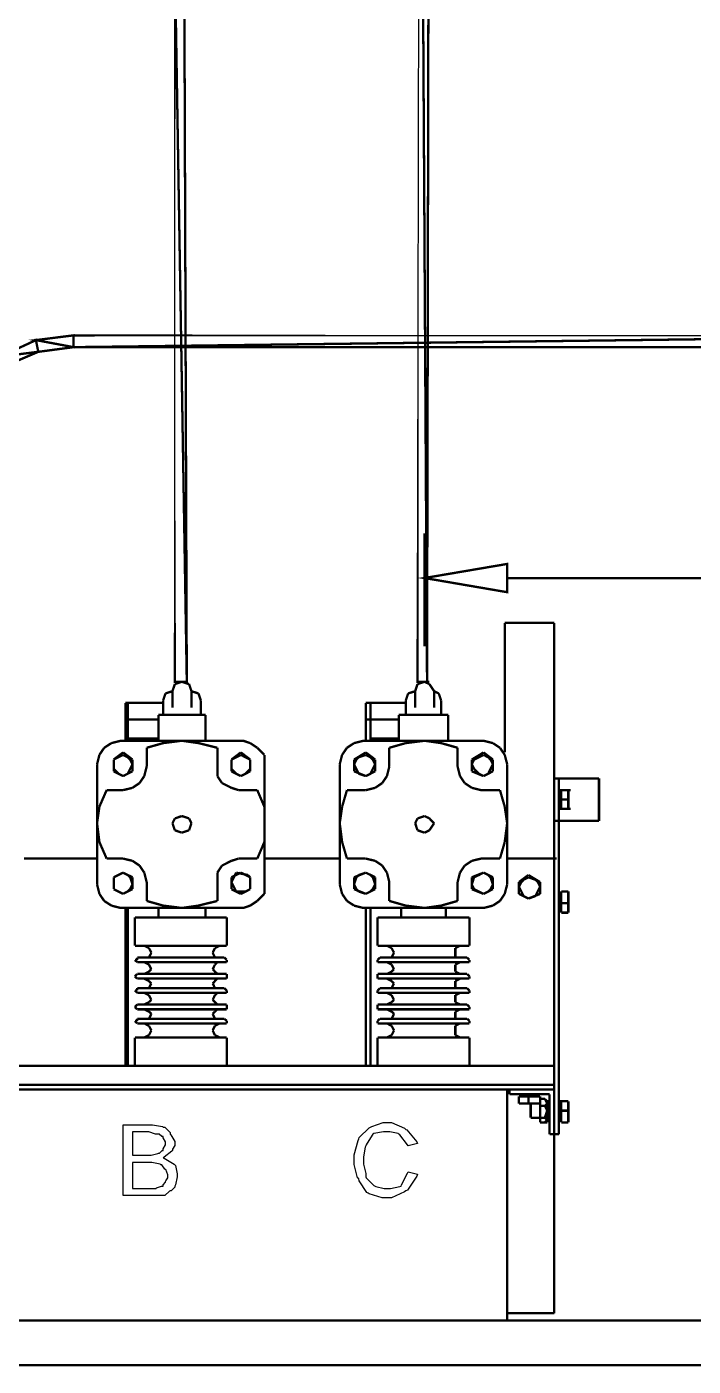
# Model space of a CAD drawing. Extents: x 0 to 210, y 0 to 297.
# Drawn here: x 114.47 to 126.47, y 190.85 to 214.95 of the extents above; entities that cross this region are included whole.
import ezdxf

# ---------------------------------------------------------------- set-up
doc = ezdxf.new("R2010")
doc.units = 0
doc.header["$MEASUREMENT"] = 0
for name, color, linetype in [('C00-00-00-BLACK', 7, 'Continuous'), ('C00-00-FF', 5, 'Continuous'), ('C00-7E-FF', 150, 'Continuous'), ('CFF-00-00', 1, 'Continuous')]:
    doc.layers.add(name, color=color, linetype=linetype)

msp = doc.modelspace()

# ---------------------------------------------------------------- linework, layer by layer
at = {"layer": 'C00-00-00-BLACK', "const_width": 0.0423}
for points in [[(123.077, 201.891), (123.077, 204.221)], [(123.968, 204.221), (123.077, 204.221)], [(123.968, 196.252), (123.968, 204.221)], [(117.139, 203.12), (117.096, 202.993)], [(117.265, 203.163), (117.139, 203.12)], [(117.395, 203.12), (117.265, 203.163)], [(117.438, 202.993), (117.395, 203.12)], [(121.507, 203.12), (121.465, 202.993)], [(121.634, 203.163), (121.507, 203.12)], [(121.722, 203.163), (121.507, 203.163)], [(121.722, 203.12), (121.634, 203.163)], [(121.806, 202.993), (121.722, 203.12)], [(116.969, 202.952), (116.928, 202.824)], [(117.096, 202.993), (116.969, 202.952)], [(117.096, 202.697), (117.096, 202.993)], [(117.565, 202.952), (117.438, 202.993)], [(117.438, 202.993), (117.438, 202.697)], [(117.607, 202.824), (117.565, 202.952)], [(121.338, 202.952), (121.295, 202.824)], [(121.465, 202.993), (121.338, 202.952)], [(121.465, 202.993), (121.465, 202.697)], [(121.806, 202.993), (121.806, 202.697)], [(121.89, 202.952), (121.806, 202.993)], [(121.933, 202.824), (121.89, 202.952)], [(116.25, 202.782), (116.25, 202.102)], [(116.928, 202.782), (116.25, 202.782)], [(116.292, 202.782), (116.292, 202.102)], [(116.928, 202.824), (116.928, 202.567)], [(117.607, 202.824), (117.607, 202.567)], [(121.295, 202.782), (120.576, 202.782)], [(120.576, 202.782), (120.576, 202.102)], [(120.661, 202.782), (120.661, 202.102)], [(121.295, 202.824), (121.295, 202.567)], [(121.933, 202.824), (121.933, 202.567)], [(116.842, 202.484), (116.25, 202.484)], [(116.842, 202.567), (116.842, 202.102)], [(117.691, 202.567), (116.842, 202.567)], [(117.691, 202.567), (117.691, 202.102)], [(121.168, 202.484), (120.576, 202.484)], [(121.168, 202.567), (121.168, 202.102)], [(122.06, 202.567), (121.168, 202.567)], [(122.06, 202.567), (122.06, 202.102)], [(116.842, 202.144), (116.292, 202.144)], [(121.168, 202.144), (120.661, 202.144)], [(115.867, 201.975), (115.781, 201.848)], [(115.997, 202.059), (115.867, 201.975)], [(116.166, 202.102), (115.997, 202.059)], [(118.369, 202.102), (116.166, 202.102)], [(116.928, 202.059), (116.632, 201.975)], [(116.632, 201.975), (116.632, 201.636)], [(117.265, 202.102), (116.928, 202.059)], [(117.565, 202.059), (117.265, 202.102)], [(117.904, 201.975), (117.565, 202.059)], [(117.904, 201.975), (117.904, 201.636)], [(118.496, 202.059), (118.369, 202.102)], [(118.623, 201.975), (118.496, 202.059)], [(118.75, 201.848), (118.623, 201.975)], [(120.237, 201.975), (120.15, 201.848)], [(120.365, 202.059), (120.237, 201.975)], [(120.534, 202.102), (120.365, 202.059)], [(122.695, 202.102), (120.534, 202.102)], [(121.295, 202.059), (120.999, 201.975)], [(120.999, 201.975), (120.999, 201.636)], [(121.634, 202.102), (121.295, 202.059)], [(121.933, 202.059), (121.634, 202.102)], [(122.229, 201.975), (121.933, 202.059)], [(122.229, 201.975), (122.229, 201.636)], [(122.864, 202.059), (122.695, 202.102)], [(122.991, 201.975), (122.864, 202.059)], [(123.077, 201.848), (122.991, 201.975)], [(115.781, 201.848), (115.739, 201.679)], [(115.739, 199.517), (115.739, 201.679)], [(116.207, 201.891), (116.038, 201.763)], [(116.123, 201.805), (116.038, 201.763)], [(116.038, 201.763), (116.038, 201.679)], [(116.038, 201.763), (116.038, 201.552)], [(116.038, 201.679), (116.038, 201.595)], [(116.207, 201.848), (116.123, 201.805)], [(116.377, 201.763), (116.207, 201.891)], [(116.292, 201.805), (116.207, 201.848)], [(116.334, 201.763), (116.292, 201.805)], [(116.377, 201.679), (116.334, 201.763)], [(116.334, 201.595), (116.377, 201.679)], [(116.377, 201.552), (116.377, 201.763)], [(118.327, 201.891), (118.157, 201.763)], [(118.243, 201.805), (118.157, 201.763)], [(118.157, 201.763), (118.157, 201.552)], [(118.157, 201.763), (118.157, 201.679)], [(118.157, 201.679), (118.157, 201.595)], [(118.327, 201.848), (118.243, 201.805)], [(118.496, 201.763), (118.327, 201.891)], [(118.412, 201.805), (118.327, 201.848)], [(118.496, 201.763), (118.412, 201.805)], [(118.496, 201.552), (118.496, 201.763)], [(118.496, 201.679), (118.496, 201.763)], [(118.496, 201.595), (118.496, 201.679)], [(118.75, 201.679), (118.75, 201.848)], [(118.75, 199.517), (118.75, 201.679)], [(120.15, 201.848), (120.107, 201.679)], [(120.107, 201.679), (120.107, 199.517)], [(120.576, 201.891), (120.365, 201.763)], [(120.365, 201.763), (120.365, 201.552)], [(120.406, 201.763), (120.365, 201.679)], [(120.365, 201.679), (120.406, 201.595)], [(120.449, 201.805), (120.406, 201.763)], [(120.576, 201.848), (120.449, 201.805)], [(120.745, 201.763), (120.576, 201.891)], [(120.661, 201.805), (120.576, 201.848)], [(120.702, 201.763), (120.661, 201.805)], [(120.745, 201.679), (120.702, 201.763)], [(120.702, 201.595), (120.745, 201.679)], [(120.745, 201.552), (120.745, 201.763)], [(122.695, 201.891), (122.484, 201.763)], [(122.525, 201.763), (122.484, 201.679)], [(122.484, 201.763), (122.484, 201.552)], [(122.484, 201.679), (122.525, 201.595)], [(122.611, 201.805), (122.525, 201.763)], [(122.695, 201.848), (122.611, 201.805)], [(122.864, 201.763), (122.695, 201.891)], [(122.78, 201.805), (122.695, 201.848)], [(122.822, 201.763), (122.78, 201.805)], [(122.864, 201.679), (122.822, 201.763)], [(122.822, 201.595), (122.864, 201.679)], [(122.864, 201.552), (122.864, 201.763)], [(123.121, 201.679), (123.077, 201.848)], [(123.121, 201.679), (123.121, 199.517)], [(116.038, 201.595), (116.123, 201.509)], [(116.038, 201.552), (116.207, 201.466)], [(116.123, 201.509), (116.207, 201.466)], [(116.207, 201.466), (116.377, 201.552)], [(116.207, 201.466), (116.292, 201.509)], [(116.292, 201.509), (116.334, 201.595)], [(116.503, 201.34), (116.589, 201.466)], [(116.589, 201.466), (116.632, 201.636)], [(117.904, 201.636), (117.904, 201.466)], [(117.904, 201.466), (117.988, 201.34)], [(118.157, 201.595), (118.243, 201.509)], [(118.157, 201.552), (118.327, 201.466)], [(118.243, 201.509), (118.327, 201.466)], [(118.327, 201.466), (118.496, 201.552)], [(118.327, 201.466), (118.412, 201.509)], [(118.412, 201.509), (118.496, 201.595)], [(120.365, 201.552), (120.576, 201.466)], [(120.406, 201.595), (120.449, 201.509)], [(120.449, 201.509), (120.576, 201.466)], [(120.576, 201.466), (120.745, 201.552)], [(120.576, 201.466), (120.661, 201.509)], [(120.661, 201.509), (120.702, 201.595)], [(120.872, 201.34), (120.957, 201.466)], [(120.957, 201.466), (120.999, 201.636)], [(122.229, 201.636), (122.272, 201.466)], [(122.272, 201.466), (122.356, 201.34)], [(122.484, 201.552), (122.695, 201.466)], [(122.525, 201.595), (122.611, 201.509)], [(122.611, 201.509), (122.695, 201.466)], [(122.695, 201.466), (122.864, 201.552)], [(122.695, 201.466), (122.78, 201.509)], [(122.78, 201.509), (122.822, 201.595)], [(124.774, 201.425), (123.968, 201.425)], [(124.053, 201.425), (124.053, 195.024)], [(124.774, 200.66), (124.774, 201.425)], [(115.911, 201.213), (115.781, 200.916)], [(116.207, 201.213), (115.911, 201.213)], [(116.207, 201.213), (116.377, 201.255)], [(116.377, 201.255), (116.503, 201.34)], [(117.988, 201.34), (118.157, 201.255)], [(118.157, 201.255), (118.285, 201.213)], [(118.623, 201.213), (118.285, 201.213)], [(118.75, 200.916), (118.623, 201.213)], [(120.237, 201.213), (120.15, 200.916)], [(120.576, 201.213), (120.237, 201.213)], [(120.576, 201.213), (120.745, 201.255)], [(120.745, 201.255), (120.872, 201.34)], [(122.356, 201.34), (122.484, 201.255)], [(122.484, 201.255), (122.652, 201.213)], [(122.991, 201.213), (122.652, 201.213)], [(123.077, 200.916), (122.991, 201.213)], [(124.095, 201.213), (124.053, 201.213)], [(124.095, 200.874), (124.095, 201.213)], [(124.095, 201.213), (124.222, 201.213)], [(124.222, 201.213), (124.222, 200.874)], [(124.222, 201.129), (124.222, 201.213)], [(124.222, 201.213), (124.265, 201.213)], [(124.222, 201.043), (124.095, 201.043)], [(124.222, 201.043), (124.222, 201.129)], [(124.222, 200.959), (124.222, 201.043)], [(124.222, 200.874), (124.222, 200.959)], [(115.781, 200.916), (115.739, 200.618)], [(117.139, 200.704), (117.096, 200.618)], [(117.265, 200.747), (117.139, 200.704)], [(117.395, 200.704), (117.265, 200.747)], [(117.438, 200.618), (117.395, 200.704)], [(118.75, 200.618), (118.75, 200.916)], [(120.15, 200.916), (120.107, 200.618)], [(121.507, 200.704), (121.465, 200.618)], [(121.634, 200.747), (121.507, 200.704)], [(121.722, 200.704), (121.634, 200.747)], [(121.806, 200.618), (121.722, 200.704)], [(123.121, 200.618), (123.077, 200.916)], [(124.095, 200.874), (124.053, 200.874)], [(124.095, 200.874), (124.222, 200.874)], [(124.222, 200.874), (124.265, 200.874)], [(115.739, 200.618), (115.781, 200.279)], [(117.096, 200.618), (117.139, 200.491)], [(117.139, 200.491), (117.265, 200.448)], [(117.265, 200.448), (117.395, 200.491)], [(117.395, 200.491), (117.438, 200.618)], [(118.75, 200.279), (118.75, 200.618)], [(120.107, 200.618), (120.15, 200.279)], [(121.465, 200.618), (121.507, 200.491)], [(121.507, 200.491), (121.634, 200.448)], [(121.634, 200.448), (121.722, 200.491)], [(121.722, 200.491), (121.806, 200.618)], [(123.077, 200.279), (123.121, 200.618)], [(124.774, 200.66), (123.968, 200.66)], [(115.781, 200.279), (115.911, 199.982)], [(118.623, 199.982), (118.75, 200.279)], [(120.15, 200.279), (120.237, 199.982)], [(122.991, 199.982), (123.077, 200.279)], [(115.739, 199.982), (114.424, 199.982)], [(116.207, 199.982), (115.911, 199.982)], [(116.377, 199.941), (116.207, 199.982)], [(118.285, 199.982), (118.157, 199.941)], [(118.623, 199.982), (118.285, 199.982)], [(120.107, 199.982), (118.75, 199.982)], [(120.576, 199.982), (120.237, 199.982)], [(120.745, 199.941), (120.576, 199.982)], [(122.652, 199.982), (122.484, 199.941)], [(122.991, 199.982), (122.652, 199.982)], [(123.968, 199.982), (123.121, 199.982)], [(123.968, 199.982), (124.01, 199.982)], [(116.503, 199.856), (116.377, 199.941)], [(116.589, 199.729), (116.503, 199.856)], [(117.988, 199.856), (117.904, 199.729)], [(118.157, 199.941), (117.988, 199.856)], [(120.872, 199.856), (120.745, 199.941)], [(120.957, 199.729), (120.872, 199.856)], [(122.356, 199.856), (122.272, 199.729)], [(122.484, 199.941), (122.356, 199.856)], [(115.739, 199.517), (115.781, 199.347)], [(116.207, 199.729), (116.038, 199.645)], [(116.123, 199.686), (116.038, 199.645)], [(116.038, 199.645), (116.038, 199.432)], [(116.038, 199.645), (116.038, 199.517)], [(116.038, 199.517), (116.038, 199.432)], [(116.207, 199.729), (116.123, 199.686)], [(116.377, 199.645), (116.207, 199.729)], [(116.292, 199.686), (116.207, 199.729)], [(116.334, 199.645), (116.292, 199.686)], [(116.377, 199.517), (116.334, 199.645)], [(116.334, 199.432), (116.377, 199.517)], [(116.377, 199.432), (116.377, 199.645)], [(116.632, 199.559), (116.589, 199.729)], [(116.632, 199.559), (116.632, 199.22)], [(117.904, 199.729), (117.904, 199.559)], [(117.904, 199.559), (117.904, 199.22)], [(118.243, 199.729), (118.157, 199.559)], [(118.327, 199.729), (118.157, 199.645)], [(118.157, 199.645), (118.157, 199.432)], [(118.157, 199.559), (118.243, 199.39)], [(118.453, 199.686), (118.243, 199.729)], [(118.496, 199.645), (118.327, 199.729)], [(118.496, 199.645), (118.453, 199.686)], [(118.496, 199.517), (118.496, 199.645)], [(118.496, 199.432), (118.496, 199.645)], [(118.496, 199.432), (118.496, 199.517)], [(118.75, 199.347), (118.75, 199.517)], [(120.107, 199.517), (120.15, 199.347)], [(120.576, 199.729), (120.365, 199.645)], [(120.406, 199.645), (120.365, 199.517)], [(120.365, 199.645), (120.365, 199.432)], [(120.365, 199.517), (120.406, 199.432)], [(120.449, 199.686), (120.406, 199.645)], [(120.576, 199.729), (120.449, 199.686)], [(120.661, 199.686), (120.576, 199.729)], [(120.745, 199.645), (120.576, 199.729)], [(120.702, 199.645), (120.661, 199.686)], [(120.745, 199.517), (120.702, 199.645)], [(120.702, 199.432), (120.745, 199.517)], [(120.745, 199.432), (120.745, 199.645)], [(120.999, 199.559), (120.957, 199.729)], [(120.999, 199.559), (120.999, 199.22)], [(122.272, 199.729), (122.229, 199.559)], [(122.229, 199.559), (122.229, 199.22)], [(122.695, 199.729), (122.484, 199.645)], [(122.484, 199.645), (122.484, 199.432)], [(122.525, 199.645), (122.484, 199.517)], [(122.484, 199.517), (122.525, 199.432)], [(122.611, 199.686), (122.525, 199.645)], [(122.695, 199.729), (122.611, 199.686)], [(122.864, 199.645), (122.695, 199.729)], [(122.78, 199.686), (122.695, 199.729)], [(122.822, 199.645), (122.78, 199.686)], [(122.864, 199.517), (122.822, 199.645)], [(122.822, 199.432), (122.864, 199.517)], [(122.864, 199.432), (122.864, 199.645)], [(123.077, 199.347), (123.121, 199.517)], [(123.503, 199.686), (123.333, 199.559)], [(123.333, 199.559), (123.333, 199.347)], [(123.376, 199.559), (123.333, 199.475)], [(123.417, 199.602), (123.376, 199.559)], [(123.503, 199.645), (123.417, 199.602)], [(123.714, 199.559), (123.503, 199.686)], [(123.629, 199.602), (123.503, 199.645)], [(123.672, 199.559), (123.629, 199.602)], [(123.714, 199.475), (123.672, 199.559)], [(123.714, 199.347), (123.714, 199.559)], [(115.781, 199.347), (115.867, 199.22)], [(116.038, 199.432), (116.207, 199.347)], [(116.038, 199.432), (116.123, 199.39)], [(116.123, 199.39), (116.207, 199.347)], [(116.207, 199.347), (116.377, 199.432)], [(116.207, 199.347), (116.292, 199.39)], [(116.292, 199.39), (116.334, 199.432)], [(118.157, 199.432), (118.327, 199.347)], [(118.243, 199.39), (118.412, 199.39)], [(118.327, 199.347), (118.496, 199.432)], [(118.412, 199.39), (118.496, 199.432)], [(118.623, 199.22), (118.75, 199.347)], [(120.15, 199.347), (120.237, 199.22)], [(120.365, 199.432), (120.576, 199.347)], [(120.406, 199.432), (120.449, 199.39)], [(120.449, 199.39), (120.576, 199.347)], [(120.576, 199.347), (120.745, 199.432)], [(120.576, 199.347), (120.661, 199.39)], [(120.661, 199.39), (120.702, 199.432)], [(122.484, 199.432), (122.695, 199.347)], [(122.525, 199.432), (122.611, 199.39)], [(122.611, 199.39), (122.695, 199.347)], [(122.695, 199.347), (122.864, 199.432)], [(122.695, 199.347), (122.78, 199.39)], [(122.78, 199.39), (122.822, 199.432)], [(122.991, 199.22), (123.077, 199.347)], [(123.333, 199.475), (123.376, 199.39)], [(123.333, 199.347), (123.503, 199.263)], [(123.376, 199.39), (123.417, 199.306)], [(123.417, 199.306), (123.503, 199.263)], [(123.503, 199.263), (123.714, 199.347)], [(123.503, 199.263), (123.629, 199.306)], [(123.629, 199.306), (123.672, 199.39)], [(123.672, 199.39), (123.714, 199.475)], [(124.095, 199.347), (124.053, 199.347)], [(124.222, 199.39), (124.095, 199.39)], [(124.095, 199.39), (124.095, 199.009)], [(124.222, 199.347), (124.222, 199.39)], [(124.222, 199.306), (124.222, 199.39)], [(124.222, 199.347), (124.222, 199.051)], [(124.222, 199.179), (124.222, 199.306)], [(115.867, 199.22), (115.997, 199.136)], [(115.997, 199.136), (116.166, 199.093)], [(118.369, 199.093), (116.166, 199.093)], [(116.25, 199.093), (116.25, 196.252)], [(116.292, 199.093), (116.292, 196.252)], [(116.632, 199.22), (116.928, 199.136)], [(116.842, 199.093), (116.842, 198.924)], [(116.928, 199.136), (117.265, 199.093)], [(117.265, 199.093), (117.565, 199.136)], [(117.565, 199.136), (117.904, 199.22)], [(117.691, 199.093), (117.691, 198.924)], [(118.369, 199.093), (118.496, 199.136)], [(118.496, 199.136), (118.623, 199.22)], [(120.237, 199.22), (120.365, 199.136)], [(120.365, 199.136), (120.534, 199.093)], [(122.695, 199.093), (120.534, 199.093)], [(120.576, 199.093), (120.576, 196.252)], [(120.661, 199.093), (120.661, 196.252)], [(120.999, 199.22), (121.295, 199.136)], [(121.211, 199.093), (121.211, 198.924)], [(121.295, 199.136), (121.634, 199.093)], [(121.634, 199.093), (121.933, 199.136)], [(121.933, 199.136), (122.229, 199.22)], [(122.018, 199.093), (122.018, 198.924)], [(122.695, 199.093), (122.864, 199.136)], [(122.864, 199.136), (122.991, 199.22)], [(124.095, 199.051), (124.053, 199.051)], [(124.222, 199.179), (124.095, 199.179)], [(124.222, 199.009), (124.095, 199.009)], [(124.222, 199.093), (124.222, 199.179)], [(124.222, 199.009), (124.222, 199.093)], [(124.222, 199.051), (124.222, 199.009)], [(118.073, 198.924), (116.419, 198.924)], [(116.419, 198.924), (116.419, 198.414)], [(118.073, 198.924), (118.073, 198.414)], [(122.441, 198.924), (120.788, 198.924)], [(120.788, 198.924), (120.788, 198.414)], [(122.441, 198.924), (122.441, 198.414)], [(118.073, 198.414), (116.419, 198.414)], [(116.673, 198.372), (116.589, 198.414)], [(116.716, 198.287), (116.673, 198.372)], [(116.673, 198.202), (116.716, 198.287)], [(117.861, 198.372), (117.82, 198.287)], [(117.82, 198.287), (117.861, 198.202)], [(117.946, 198.414), (117.861, 198.372)], [(122.441, 198.414), (120.788, 198.414)], [(121.041, 198.372), (120.957, 198.414)], [(121.084, 198.287), (121.041, 198.372)], [(121.041, 198.202), (121.084, 198.287)], [(122.272, 198.414), (122.188, 198.372)], [(122.188, 198.372), (122.188, 198.287)], [(122.188, 198.287), (122.188, 198.202)], [(116.462, 198.159), (116.419, 198.159)], [(116.419, 198.159), (116.462, 198.118)], [(118.03, 198.202), (116.462, 198.202)], [(116.462, 198.202), (116.462, 198.159)], [(118.03, 198.118), (116.462, 198.118)], [(116.462, 198.118), (116.503, 198.118)], [(116.589, 198.202), (116.673, 198.202)], [(116.673, 198.075), (116.589, 198.118)], [(116.716, 197.991), (116.673, 198.075)], [(117.861, 198.075), (117.82, 197.991)], [(117.861, 198.202), (117.946, 198.202)], [(117.904, 198.118), (117.861, 198.075)], [(118.073, 198.159), (118.03, 198.202)], [(118.03, 198.118), (118.073, 198.118)], [(118.073, 198.118), (118.073, 198.159)], [(120.831, 198.202), (120.788, 198.159)], [(120.788, 198.159), (120.788, 198.118)], [(120.788, 198.118), (120.831, 198.118)], [(122.399, 198.202), (120.831, 198.202)], [(122.399, 198.118), (120.831, 198.118)], [(120.957, 198.202), (121.041, 198.202)], [(121.041, 198.075), (120.957, 198.118)], [(121.084, 197.991), (121.041, 198.075)], [(122.188, 198.202), (122.272, 198.202)], [(122.272, 198.118), (122.188, 198.075)], [(122.188, 198.075), (122.188, 197.991)], [(122.441, 198.159), (122.399, 198.202)], [(122.399, 198.118), (122.441, 198.118)], [(122.441, 198.118), (122.441, 198.159)], [(116.462, 197.906), (116.419, 197.863)], [(116.419, 197.863), (116.462, 197.822)], [(118.03, 197.906), (116.462, 197.906)], [(116.462, 197.906), (116.503, 197.906)], [(118.03, 197.822), (116.462, 197.822)], [(116.462, 197.822), (116.503, 197.822)], [(116.589, 197.906), (116.673, 197.948)], [(116.673, 197.779), (116.589, 197.822)], [(116.673, 197.948), (116.716, 197.991)], [(117.82, 197.991), (117.861, 197.948)], [(117.861, 197.948), (117.904, 197.906)], [(117.904, 197.822), (117.861, 197.779)], [(118.073, 197.906), (118.03, 197.906)], [(118.03, 197.822), (118.073, 197.822)], [(118.073, 197.822), (118.073, 197.906)], [(120.831, 197.906), (120.788, 197.906)], [(120.788, 197.906), (120.788, 197.822)], [(120.788, 197.822), (120.831, 197.822)], [(122.399, 197.906), (120.831, 197.906)], [(122.399, 197.822), (120.831, 197.822)], [(120.957, 197.906), (121.041, 197.948)], [(121.041, 197.779), (120.957, 197.822)], [(121.041, 197.948), (121.084, 197.991)], [(122.188, 197.991), (122.188, 197.948)], [(122.188, 197.948), (122.272, 197.906)], [(122.272, 197.822), (122.188, 197.779)], [(122.441, 197.863), (122.399, 197.906)], [(122.399, 197.822), (122.441, 197.822)], [(122.441, 197.822), (122.441, 197.863)], [(116.462, 197.609), (116.419, 197.609)], [(116.419, 197.609), (116.462, 197.566)], [(118.03, 197.652), (116.462, 197.652)], [(116.462, 197.652), (116.462, 197.609)], [(118.03, 197.566), (116.462, 197.566)], [(116.462, 197.566), (116.503, 197.566)], [(116.589, 197.652), (116.673, 197.652)], [(116.673, 197.525), (116.589, 197.566)], [(116.716, 197.736), (116.673, 197.779)], [(116.673, 197.652), (116.716, 197.736)], [(117.861, 197.779), (117.82, 197.736)], [(117.82, 197.736), (117.861, 197.652)], [(117.861, 197.652), (117.904, 197.652)], [(117.904, 197.566), (117.861, 197.525)], [(118.073, 197.609), (118.03, 197.652)], [(118.03, 197.566), (118.073, 197.566)], [(118.073, 197.566), (118.073, 197.609)], [(120.831, 197.652), (120.788, 197.609)], [(120.788, 197.609), (120.788, 197.566)], [(120.788, 197.566), (120.831, 197.566)], [(122.399, 197.652), (120.831, 197.652)], [(122.399, 197.566), (120.831, 197.566)], [(120.957, 197.652), (121.041, 197.652)], [(121.041, 197.525), (120.957, 197.566)], [(121.084, 197.736), (121.041, 197.779)], [(121.041, 197.652), (121.084, 197.736)], [(122.188, 197.779), (122.188, 197.736)], [(122.188, 197.736), (122.188, 197.652)], [(122.188, 197.652), (122.272, 197.652)], [(122.272, 197.566), (122.188, 197.525)], [(122.441, 197.609), (122.399, 197.652)], [(122.399, 197.566), (122.441, 197.566)], [(122.441, 197.566), (122.441, 197.609)], [(116.462, 197.356), (116.419, 197.313)], [(118.03, 197.356), (116.462, 197.356)], [(116.462, 197.356), (116.503, 197.356)], [(116.589, 197.356), (116.673, 197.397)], [(116.716, 197.44), (116.673, 197.525)], [(116.673, 197.397), (116.716, 197.44)], [(117.861, 197.525), (117.82, 197.44)], [(117.82, 197.44), (117.861, 197.397)], [(117.861, 197.397), (117.904, 197.356)], [(118.073, 197.356), (118.03, 197.356)], [(118.073, 197.27), (118.073, 197.356)], [(120.831, 197.356), (120.788, 197.356)], [(120.788, 197.356), (120.788, 197.27)], [(122.399, 197.356), (120.831, 197.356)], [(120.957, 197.356), (121.041, 197.397)], [(121.084, 197.44), (121.041, 197.525)], [(121.041, 197.397), (121.084, 197.44)], [(122.188, 197.525), (122.188, 197.44)], [(122.188, 197.44), (122.188, 197.397)], [(122.188, 197.397), (122.272, 197.356)], [(122.441, 197.313), (122.399, 197.356)], [(116.419, 197.313), (116.462, 197.27)], [(118.03, 197.27), (116.462, 197.27)], [(116.462, 197.27), (116.503, 197.27)], [(118.03, 197.101), (116.462, 197.101)], [(116.462, 197.101), (116.462, 197.06)], [(116.673, 197.229), (116.589, 197.27)], [(116.589, 197.101), (116.673, 197.101)], [(116.716, 197.186), (116.673, 197.229)], [(116.673, 197.101), (116.716, 197.186)], [(117.861, 197.229), (117.82, 197.186)], [(117.82, 197.186), (117.861, 197.101)], [(117.904, 197.27), (117.861, 197.229)], [(117.861, 197.101), (117.904, 197.101)], [(118.03, 197.27), (118.073, 197.27)], [(118.073, 197.06), (118.03, 197.101)], [(120.788, 197.27), (120.831, 197.27)], [(120.831, 197.101), (120.788, 197.06)], [(122.399, 197.27), (120.831, 197.27)], [(122.399, 197.101), (120.831, 197.101)], [(121.041, 197.229), (120.957, 197.27)], [(120.957, 197.101), (121.041, 197.101)], [(121.084, 197.186), (121.041, 197.229)], [(121.041, 197.101), (121.084, 197.186)], [(122.272, 197.27), (122.188, 197.229)], [(122.188, 197.229), (122.188, 197.186)], [(122.188, 197.186), (122.188, 197.101)], [(122.188, 197.101), (122.272, 197.101)], [(122.399, 197.27), (122.441, 197.27)], [(122.441, 197.06), (122.399, 197.101)], [(122.441, 197.27), (122.441, 197.313)], [(116.462, 197.06), (116.419, 197.06)], [(116.419, 197.06), (116.462, 197.017)], [(118.03, 197.017), (116.462, 197.017)], [(116.462, 197.017), (116.503, 197.017)], [(116.673, 196.974), (116.589, 197.017)], [(116.716, 196.89), (116.673, 196.974)], [(116.673, 196.804), (116.716, 196.89)], [(117.861, 196.974), (117.82, 196.89)], [(117.82, 196.89), (117.861, 196.804)], [(117.946, 197.017), (117.861, 196.974)], [(118.03, 197.017), (118.073, 197.017)], [(118.073, 197.017), (118.073, 197.06)], [(120.788, 197.06), (120.788, 197.017)], [(120.788, 197.017), (120.831, 197.017)], [(122.399, 197.017), (120.831, 197.017)], [(121.041, 196.974), (120.957, 197.017)], [(121.084, 196.89), (121.041, 196.974)], [(121.041, 196.804), (121.084, 196.89)], [(122.272, 197.017), (122.188, 196.974)], [(122.188, 196.974), (122.188, 196.89)], [(122.188, 196.89), (122.188, 196.804)], [(122.399, 197.017), (122.441, 197.017)], [(122.441, 197.017), (122.441, 197.06)], [(118.073, 196.763), (116.419, 196.763)], [(116.419, 196.763), (116.419, 196.252)], [(116.589, 196.763), (116.673, 196.804)], [(117.861, 196.804), (117.946, 196.763)], [(118.073, 196.763), (118.073, 196.252)], [(122.441, 196.763), (120.788, 196.763)], [(120.788, 196.763), (120.788, 196.252)], [(120.957, 196.763), (121.041, 196.804)], [(122.188, 196.804), (122.272, 196.763)], [(122.441, 196.763), (122.441, 196.252)], [(123.968, 196.252), (110.567, 196.252)], [(123.968, 196.252), (123.968, 191.802)], [(123.968, 195.913), (110.567, 195.913)], [(123.968, 195.829), (110.567, 195.829)], [(123.121, 195.829), (123.121, 191.674)], [(123.164, 195.829), (123.164, 195.743)], [(123.883, 195.743), (123.164, 195.743)], [(123.333, 195.702), (123.333, 195.575)], [(123.714, 195.702), (123.333, 195.702)], [(123.376, 195.702), (123.376, 195.743)], [(123.503, 195.575), (123.503, 195.702)], [(123.672, 195.702), (123.672, 195.743)], [(123.714, 195.575), (123.714, 195.702)], [(123.714, 195.659), (123.714, 195.575)], [(123.714, 195.659), (123.799, 195.659)], [(123.714, 195.659), (123.714, 195.617)], [(123.842, 195.575), (123.799, 195.659)], [(123.799, 195.659), (123.842, 195.617)], [(123.883, 195.743), (123.883, 195.024)], [(123.333, 195.575), (123.376, 195.575)], [(123.333, 195.575), (123.417, 195.575)], [(123.672, 195.575), (123.376, 195.575)], [(123.417, 195.575), (123.503, 195.575)], [(123.503, 195.575), (123.629, 195.575)], [(123.714, 195.575), (123.544, 195.575)], [(123.544, 195.575), (123.544, 195.32)], [(123.629, 195.575), (123.714, 195.575)], [(123.714, 195.575), (123.672, 195.575)], [(123.714, 195.617), (123.714, 195.236)], [(123.714, 195.575), (123.714, 195.533)], [(123.799, 195.533), (123.714, 195.533)], [(123.714, 195.533), (123.714, 195.447)], [(123.714, 195.447), (123.714, 195.32)], [(123.799, 195.533), (123.842, 195.575)], [(123.842, 195.447), (123.799, 195.533)], [(123.799, 195.32), (123.842, 195.447)], [(123.842, 195.617), (123.842, 195.236)], [(123.842, 195.617), (123.883, 195.617)], [(124.095, 195.617), (124.053, 195.617)], [(124.095, 195.617), (124.095, 195.236)], [(124.095, 195.617), (124.222, 195.617)], [(124.222, 195.447), (124.095, 195.447)], [(124.222, 195.533), (124.222, 195.617)], [(124.222, 195.617), (124.222, 195.575)], [(124.222, 195.575), (124.222, 195.279)], [(124.222, 195.447), (124.222, 195.533)], [(124.222, 195.363), (124.222, 195.447)], [(123.544, 195.32), (123.714, 195.32)], [(123.799, 195.32), (123.714, 195.32)], [(123.714, 195.32), (123.714, 195.279)], [(123.714, 195.279), (123.714, 195.236)], [(123.714, 195.236), (123.799, 195.236)], [(123.714, 195.236), (123.756, 195.236)], [(123.842, 195.279), (123.799, 195.32)], [(123.799, 195.236), (123.842, 195.279)], [(123.799, 195.236), (123.842, 195.236)], [(123.842, 195.279), (123.883, 195.279)], [(124.095, 195.279), (124.053, 195.279)], [(124.095, 195.236), (124.222, 195.236)], [(124.222, 195.236), (124.222, 195.363)], [(124.222, 195.236), (124.222, 195.279)], [(123.968, 195.024), (123.883, 195.024)], [(123.968, 195.024), (124.053, 195.024)], [(123.968, 191.802), (123.121, 191.802)], [(103.61, 191.674), (136.988, 191.674)], [(104.246, 190.871), (136.988, 190.871)]]:
    msp.add_lwpolyline(points, dxfattribs=at)
at = {"layer": 'C00-00-00-BLACK'}
for points in [[(116.207, 193.922), (116.207, 195.194), (116.673, 195.194), (116.736, 195.194), (116.917, 195.162), (116.928, 195.151), (116.96, 195.151), (117.055, 195.056), (117.055, 195.024), (117.064, 195.014), (117.139, 194.895), (117.139, 194.855), (117.139, 194.823), (117.096, 194.753), (117.096, 194.728), (117.085, 194.718), (116.949, 194.612), (116.928, 194.601), (116.949, 194.59), (117.128, 194.483), (117.139, 194.472), (117.148, 194.462), (117.181, 194.31), (117.181, 194.259), (117.181, 194.259), (117.148, 194.112), (117.139, 194.09), (117.139, 194.069), (117.075, 194.006), (117.055, 194.006), (117.044, 193.996), (116.957, 193.922), (116.928, 193.922), (116.874, 193.922), (116.754, 193.922), (116.716, 193.922), (116.207, 193.922)], [(121.338, 194.345), (121.507, 194.302), (121.496, 194.27), (121.327, 194.017), (121.295, 194.006), (121.273, 193.985), (121.036, 193.879), (120.957, 193.879), (120.872, 193.879), (120.639, 193.953), (120.618, 193.963), (120.596, 193.974), (120.458, 194.186), (120.449, 194.218), (120.427, 194.24), (120.365, 194.477), (120.365, 194.556), (120.365, 194.652), (120.438, 194.908), (120.449, 194.94), (120.458, 194.962), (120.639, 195.141), (120.661, 195.151), (120.682, 195.162), (120.888, 195.236), (120.957, 195.236), (121.041, 195.236), (121.273, 195.132), (121.295, 195.109), (121.316, 195.1), (121.496, 194.886), (121.507, 194.855), (121.338, 194.813), (121.327, 194.835), (121.189, 195.014), (121.168, 195.024), (121.157, 195.035), (121.007, 195.067), (120.957, 195.067), (120.893, 195.067), (120.723, 195.035), (120.702, 195.024), (120.691, 195.004), (120.585, 194.835), (120.576, 194.813), (120.565, 194.793), (120.534, 194.615), (120.534, 194.556), (120.534, 194.483), (120.576, 194.316), (120.576, 194.259), (120.585, 194.239), (120.723, 194.101), (120.745, 194.09), (120.755, 194.08), (120.906, 194.049), (120.957, 194.049), (121.021, 194.049), (121.189, 194.08), (121.211, 194.09), (121.22, 194.112), (121.327, 194.324), (121.338, 194.345)], [(116.377, 194.644), (116.673, 194.644), (116.714, 194.644), (116.832, 194.675), (116.842, 194.685), (116.863, 194.685), (116.911, 194.728), (116.928, 194.728), (116.928, 194.759), (116.969, 194.831), (116.969, 194.855), (116.969, 194.886), (116.928, 194.958), (116.928, 194.981), (116.906, 194.981), (116.858, 195.024), (116.842, 195.024), (116.789, 195.024), (116.67, 195.067), (116.632, 195.067), (116.377, 195.067), (116.377, 194.644)], [(116.377, 194.049), (116.716, 194.049), (116.736, 194.049), (116.8, 194.049), (116.8, 194.049), (116.809, 194.06), (116.898, 194.09), (116.928, 194.09), (116.928, 194.112), (116.969, 194.16), (116.969, 194.175), (116.979, 194.186), (117.012, 194.241), (117.012, 194.259), (117.012, 194.291), (116.979, 194.386), (116.969, 194.386), (116.958, 194.397), (116.903, 194.472), (116.885, 194.472), (116.874, 194.483), (116.723, 194.514), (116.673, 194.514), (116.377, 194.514), (116.377, 194.049)]]:
    msp.add_lwpolyline(points, close=True, dxfattribs=at)
at = {"layer": 'C00-00-FF', "const_width": 0.0423}
msp.add_lwpolyline([(121.634, 203.798), (121.634, 205.832)], dxfattribs=at)
at = {"layer": 'C00-7E-FF', "const_width": 0.0423}
msp.add_lwpolyline([(123.121, 205.282), (123.121, 204.774), (121.634, 205.029), (123.121, 205.282)], close=True, dxfattribs=at)
for points in [[(121.634, 204.433), (121.634, 205.494)], [(123.121, 205.029), (127.106, 205.029)]]:
    msp.add_lwpolyline(points, dxfattribs=at)
at = {"layer": 'C00-7E-FF'}
msp.add_lwpolyline([(123.121, 205.282), (123.121, 204.774), (121.634, 205.029), (123.121, 205.282)], close=True, dxfattribs=at)
at = {"layer": 'CFF-00-00', "const_width": 0.0423}
for points in [[(121.55, 225.247), (121.679, 203.163), (121.507, 203.163), (121.55, 225.247)], [(121.722, 225.247), (121.55, 225.247), (121.679, 203.163), (121.722, 225.247)], [(117.308, 216.176), (117.139, 216.176), (117.354, 203.163), (117.308, 216.176)], [(117.139, 216.176), (117.354, 203.163), (117.139, 203.163), (117.139, 216.176)], [(115.316, 209.394), (115.316, 209.182), (114.639, 209.309), (115.316, 209.394)], [(132.111, 209.182), (132.154, 209.394), (115.316, 209.182), (132.111, 209.182)], [(132.154, 209.394), (115.316, 209.182), (115.316, 209.394), (132.154, 209.394)], [(114.639, 209.309), (114.68, 209.098), (114.001, 209.013), (114.639, 209.309)], [(115.316, 209.182), (114.639, 209.309), (114.68, 209.098), (115.316, 209.182)], [(114.68, 209.098), (114.001, 209.013), (114.085, 208.843), (114.68, 209.098)]]:
    msp.add_lwpolyline(points, close=True, dxfattribs=at)
at = {"layer": 'CFF-00-00'}
for points in [[(121.55, 225.247), (121.679, 203.163), (121.507, 203.163), (121.55, 225.247)], [(121.722, 225.247), (121.55, 225.247), (121.679, 203.163), (121.722, 225.247)], [(117.308, 216.176), (117.139, 216.176), (117.354, 203.163), (117.308, 216.176)], [(117.139, 216.176), (117.354, 203.163), (117.139, 203.163), (117.139, 216.176)], [(115.316, 209.394), (115.316, 209.182), (114.639, 209.309), (115.316, 209.394)], [(132.111, 209.182), (132.154, 209.394), (115.316, 209.182), (132.111, 209.182)], [(132.154, 209.394), (115.316, 209.182), (115.316, 209.394), (132.154, 209.394)], [(114.639, 209.309), (114.68, 209.098), (114.001, 209.013), (114.639, 209.309)], [(115.316, 209.182), (114.639, 209.309), (114.68, 209.098), (115.316, 209.182)], [(114.68, 209.098), (114.001, 209.013), (114.085, 208.843), (114.68, 209.098)]]:
    msp.add_lwpolyline(points, close=True, dxfattribs=at)

doc.saveas('drawing.dxf')
